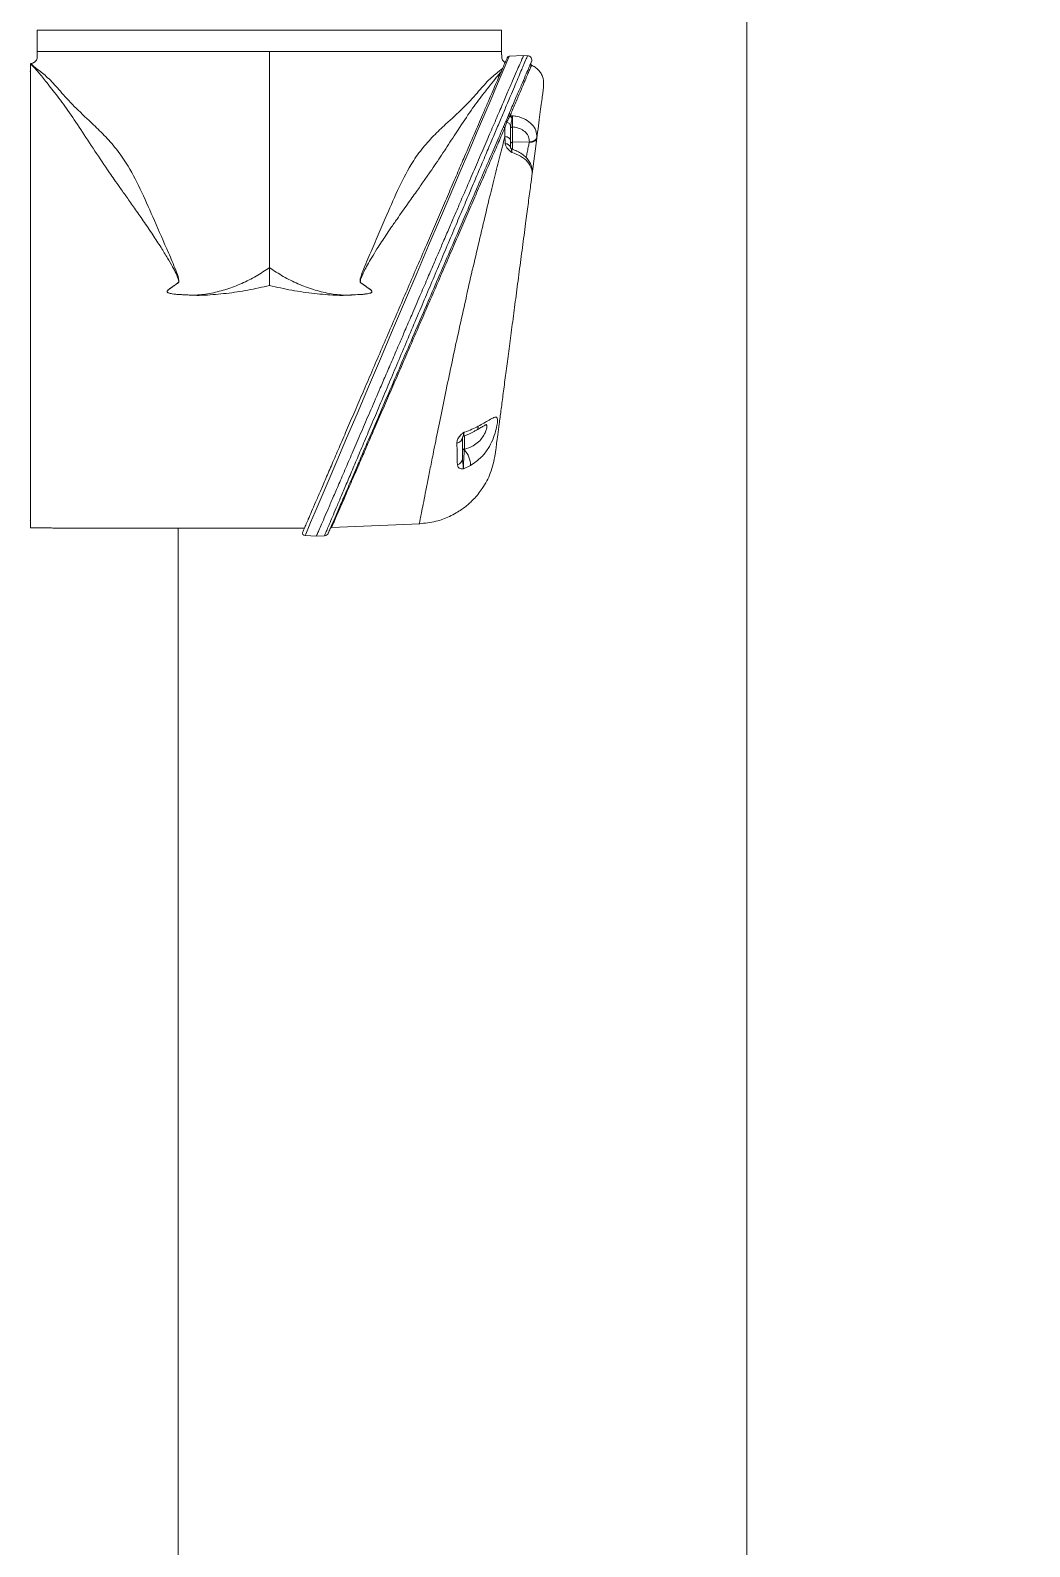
# Model space of a CAD drawing. Header units: millimetres. Extents: x 100 to 8300, y 98 to 5840.
# Drawn here: x 2267.3 to 2516.9, y 1934.5 to 2313.2 of the extents above; entities that cross this region are included whole.
import ezdxf

# ---------------------------------------------------------------- set-up
doc = ezdxf.new("R2010")
doc.units = ezdxf.units.MM
doc.header["$LTSCALE"] = 20

msp = doc.modelspace()

# ---------------------------------------------------------------- linework, layer by layer
at = {"color": 7, "linetype": 'Continuous', "lineweight": 15}
for p, q in [((2446.258, 2908.522), (2446.258, 1696.757)), ((2269.068, 2313.15), (2269.068, 2307.787)), ((2269.068, 2313.15), (2384.983, 2313.15)), ((2384.983, 2313.15), (2384.983, 2310.15)), ((2327.068, 2307.85), (2269.068, 2307.85)), ((2327.068, 2307.85), (2385.028, 2307.85)), ((2327.068, 2307.849), (2327.068, 2281.177)), ((2390.509, 2306.85), (2386.97, 2306.696)), ((2391.516, 2306.806), (2390.509, 2306.85)), ((2267.368, 2188.936), (2267.368, 2304.783)), ((2387.092, 2291.66), (2387.19, 2291.7)), ((2387.189, 2291.701), (2387.313, 2292.168)), ((2387.288, 2289.186), (2387.288, 2285.591)), ((2387.762, 2289.026), (2387.762, 2285.197)), ((2387.288, 2285.59), (2387.288, 2283.87)), ((2387.762, 2285.197), (2391.969, 2285.338)), ((2391.949, 2285.202), (2391.969, 2285.338)), ((2393.827, 2286.153), (2392.665, 2277.329)), ((2375.288, 2211.507), (2375.288, 2206.261)), ((2375.762, 2208.505), (2375.742, 2208.334)), ((2377.281, 2204.519), (2375.533, 2203.663)), ((2267.368, 2188.936), (2270.368, 2188.936)), ((2273.478, 2188.85), (2335.796, 2188.85)), ((2304.258, 1720.954), (2304.258, 2188.85)), ((2342.554, 2188.977), (2364.621, 2189.941)), ((2342.644, 2189.156), (2342.651, 2189.174)), ((2335.947, 2186.974), (2338.785, 2186.85)), ((2338.785, 2186.85), (2340.808, 2186.939))]:
    msp.add_line(p, q, dxfattribs=at)
at = {"color": 8, "linetype": 'Continuous', "lineweight": 15}
for p, q in [((2392.437, 2304.277), (2392.463, 2304.338)), ((2387.762, 2285.197), (2387.762, 2283.427)), ((2375.762, 2211.941), (2375.762, 2208.505))]:
    msp.add_line(p, q, dxfattribs=at)
at = {"color": 8, "linetype": 'Continuous', "lineweight": 15, "flags": 128}
for points in [[(2386.932, 2306.558), (2386.961, 2306.626), (2386.634, 2305.858), (2385.959, 2304.276), (2384.956, 2301.925), (2383.806, 2299.229), (2382.429, 2295.999), (2380.851, 2292.3), (2378.977, 2287.906), (2376.919, 2283.079), (2374.713, 2277.907), (2372.189, 2271.988), (2369.541, 2265.779), (2366.815, 2259.386), (2363.833, 2252.392), (2360.814, 2245.311), (2357.811, 2238.268), (2354.753, 2231.093), (2351.771, 2224.099), (2348.927, 2217.427), (2346.309, 2211.287), (2343.888, 2205.606), (2341.722, 2200.523), (2339.969, 2196.413), (2338.493, 2192.949), (2337.333, 2190.227), (2336.996, 2189.437), (2336.457, 2188.172), (2336.108, 2187.353), (2335.947, 2186.974), (2335.947, 2186.974), (2335.947, 2186.974)], [(2392.528, 2279.071), (2392.563, 2278.881), (2392.55, 2278.566)]]:
    msp.add_lwpolyline(points, dxfattribs=at)
at = {"color": 7, "linetype": 'Continuous', "lineweight": 15, "flags": 128}
for points in [[(2267.368, 2302.631), (2267.356, 2302.659), (2267.318, 2302.85)], [(2385.854, 2288.805), (2385.779, 2288.829), (2385.708, 2288.865), (2385.646, 2288.911), (2385.595, 2288.964), (2385.559, 2289.022), (2385.538, 2289.082), (2385.534, 2289.14), (2385.548, 2289.194)], [(2387.288, 2288.705), (2387.297, 2288.766), (2387.324, 2288.824), (2387.367, 2288.878), (2387.426, 2288.926), (2387.497, 2288.966), (2387.579, 2288.997), (2387.669, 2289.017), (2387.762, 2289.026)], [(2387.288, 2284.876), (2387.297, 2284.936), (2387.324, 2284.995), (2387.367, 2285.049), (2387.426, 2285.097), (2387.497, 2285.137), (2387.579, 2285.168), (2387.669, 2285.188), (2387.762, 2285.197)], [(2375.762, 2208.505), (2375.669, 2208.514), (2375.579, 2208.533), (2375.497, 2208.563), (2375.426, 2208.603), (2375.367, 2208.65), (2375.324, 2208.703), (2375.297, 2208.76), (2375.288, 2208.819)], [(2375.742, 2208.334), (2375.651, 2208.344), (2375.565, 2208.365), (2375.487, 2208.394), (2375.419, 2208.431), (2375.363, 2208.475), (2375.322, 2208.525), (2375.297, 2208.579), (2375.288, 2208.634)], [(2267.318, 2190.85), (2267.356, 2191.042), (2267.368, 2191.07)]]:
    msp.add_lwpolyline(points, dxfattribs=at)
at = {"color": 7, "linetype": 'Continuous', "lineweight": 15}
for centre, radius, start, end in [((2387.02, 2306.047), 0.65, 99.6305, 156.68234), ((2391.468, 2305.707), 1.1, 336.68184, 87.48843), ((2392.596, 2304.662), 0.35, 156.73039, 247.63415), ((2392.632, 2304.746), 0.35, 156.68471, 247.48331), ((2387.119, 2291.999), 0.34, 168.54891, 265.38353), ((2386.455, 2290.514), 0.313, 163.9378, 249.55786), ((2386.12, 2289.068), 1.175, 5.80321, 78.91533), ((2386.073, 2283.571), 1.252, 13.80571, 95.30832), ((2387.788, 2283.957), 0.5, 210.47834, 252.87707), ((2392.227, 2287.06), 1.741, 261.4576, 339.14206), ((2373.624, 2211.724), 1.678, 278.31461, 352.57136), ((2375.788, 2211.394), 0.5, 109.58758, 151.63453), ((2371.838, 2204.542), 5.443, 359.76347, 44.16707), ((2373.503, 2206.379), 1.789, 286.07252, 356.22687), ((2342.582, 2188.628), 0.35, 92.27276, 156.68006), ((2335.975, 2187.624), 0.65, 156.68227, 267.55124), ((2340.748, 2188.037), 1.1, 272.67383, 336.68248)]:
    msp.add_arc(centre, radius, start, end, dxfattribs=at)
at = {"color": 8, "linetype": 'Continuous', "lineweight": 15}
msp.add_arc((2378.176, 2214.17), 1.049, 305.25081, 6.81785, dxfattribs=at)
at = {"color": 7, "linetype": 'Continuous', "lineweight": 15}
for centre, start_param, end_param in [((2425.671, 1634.15), 3.158069, 6.266709), ((2324.846, 1634.15), 0.1271827, 3.1251163)]:
    msp.add_ellipse(centre, major_axis=(0, 1274.545), ratio=0.9804189, start_param=start_param, end_param=end_param, dxfattribs=at)
for points, knots in [([(2384.983, 2310.15), (2384.983, 2310.057), (2384.984, 2309.612), (2384.995, 2308.826), (2385.016, 2308.177), (2385.027, 2307.891), (2385.028, 2307.85)], [0, 0, 0, 0, 0.1085932, 0.5197811, 0.9311395, 1, 1, 1, 1]), ([(2269.068, 2307.85), (2269.078, 2307.474), (2269.092, 2306.923), (2269.046, 2306.203), (2268.864, 2305.731), (2268.573, 2305.351), (2268.207, 2305.07), (2267.786, 2304.891), (2267.489, 2304.864), (2267.34, 2304.851)], [0, 0, 0, 0, 0.2846486, 0.4176164, 0.5417275, 0.6603111, 0.775137, 0.8876519, 1, 1, 1, 1]), ([(2335.378, 2187.881), (2335.378, 2187.881), (2335.378, 2187.881), (2335.434, 2188.009), (2335.681, 2188.583), (2336.094, 2189.541), (2336.498, 2190.477), (2336.982, 2191.602), (2337.56, 2192.942), (2338.57, 2195.285), (2339.764, 2198.056), (2341.143, 2201.254), (2342.7, 2204.868), (2344.434, 2208.89), (2346.321, 2213.267), (2348.33, 2217.929), (2350.432, 2222.805), (2352.619, 2227.879), (2354.895, 2233.159), (2357.186, 2238.475), (2359.461, 2243.752), (2361.712, 2248.974), (2363.983, 2254.243), (2366.18, 2259.341), (2368.28, 2264.213), (2370.282, 2268.857), (2372.248, 2273.418), (2374.095, 2277.704), (2376.096, 2282.345), (2378.187, 2287.198), (2380.055, 2291.53), (2381.495, 2294.871), (2382.584, 2297.398), (2383.561, 2299.665), (2384.44, 2301.705), (2385.193, 2303.45), (2385.798, 2304.855), (2386.199, 2305.784), (2386.431, 2306.323), (2386.381, 2306.208), (2386.364, 2306.168)], [0, 0, 0, 0, 0.0001289, 0.0243924, 0.0490296, 0.0736672, 0.0986872, 0.1012041, 0.1282366, 0.1557476, 0.1834974, 0.211732, 0.2408478, 0.2702117, 0.3003343, 0.3307074, 0.3605388, 0.3905948, 0.4213435, 0.4523248, 0.4812396, 0.5103423, 0.5400354, 0.5699332, 0.5969477, 0.6241204, 0.6517995, 0.6796583, 0.7047545, 0.7429914, 0.781223, 0.8048596, 0.8287865, 0.8527125, 0.8769482, 0.9036333, 0.9303174, 0.9574837, 0.9851604, 1, 1, 1, 1]), ([(2338.785, 2186.85), (2338.809, 2186.905), (2338.857, 2187.015), (2339.242, 2187.905), (2339.855, 2189.33), (2340.705, 2191.306), (2341.779, 2193.792), (2343.066, 2196.775), (2344.589, 2200.312), (2346.306, 2204.299), (2348.209, 2208.713), (2350.228, 2213.399), (2352.421, 2218.485), (2354.423, 2223.13), (2356.255, 2227.378), (2357.873, 2231.132), (2359.437, 2234.765), (2361.024, 2238.441), (2362.707, 2242.345), (2364.557, 2246.64), (2366.349, 2250.801), (2367.861, 2254.311), (2369.206, 2257.426), (2370.536, 2260.513), (2371.909, 2263.698), (2373.268, 2266.852), (2374.942, 2270.733), (2376.873, 2275.216), (2379.066, 2280.302), (2381.085, 2284.987), (2382.989, 2289.401), (2384.705, 2293.388), (2386.229, 2296.925), (2387.516, 2299.909), (2388.59, 2302.395), (2389.44, 2304.371), (2390.053, 2305.796), (2390.438, 2306.685), (2390.486, 2306.795), (2390.509, 2306.85)], [0, 0, 0, 0, 0.02961877, 0.05948391, 0.08964818, 0.12016054, 0.14956702, 0.17985357, 0.21105526, 0.24320416, 0.27396836, 0.30624258, 0.33714633, 0.37021966, 0.39017294, 0.41173892, 0.43491853, 0.45178499, 0.47347967, 0.49999714, 0.52302238, 0.54250554, 0.55844084, 0.57521071, 0.59458541, 0.61277509, 0.62978033, 0.66285297, 0.69375742, 0.72603095, 0.75679584, 0.78894424, 0.82014577, 0.85043248, 0.87983946, 0.91035171, 0.94051594, 0.97038112, 1, 1, 1, 1]), ([(2385.056, 2307.022), (2385.055, 2307.039), (2385.052, 2307.076), (2385.041, 2307.448), (2385.031, 2307.764), (2385.028, 2307.85)], [0, 0, 0, 0, 0.383603, 0.8316071, 1, 1, 1, 1]), ([(2385.909, 2305.111), (2385.795, 2305.189), (2385.551, 2305.357), (2385.273, 2305.733), (2385.092, 2306.202), (2385.058, 2306.646), (2385.062, 2306.922), (2385.064, 2307.022)], [0, 0, 0, 0, 0.1869675, 0.4004251, 0.6238317, 0.863181, 1, 1, 1, 1]), ([(2267.368, 2304.85), (2267.451, 2304.793), (2267.618, 2304.679), (2268.361, 2303.965), (2269.977, 2302.773), (2272.313, 2300.872), (2275.111, 2297.553), (2278.668, 2293.701), (2282.59, 2290.093), (2286.189, 2286.601), (2289.15, 2283.189), (2292.266, 2278.63), (2295.251, 2272.741), (2298.417, 2265.424), (2300.965, 2259.605), (2302.766, 2255.462), (2303.67, 2253.302), (2304.26, 2251.65), (2304.489, 2250.608), (2304.425, 2250.315), (2304.359, 2250.2), (2304.016, 2249.951), (2303.204, 2249.302), (2302.229, 2248.727), (2301.595, 2248.163), (2301.506, 2247.992), (2301.493, 2247.913), (2301.498, 2247.854), (2301.519, 2247.797), (2301.561, 2247.729), (2301.64, 2247.66), (2302.012, 2247.474), (2303.05, 2247.303), (2305.342, 2247.139), (2308.652, 2246.902), (2312.597, 2247.468), (2316.452, 2248.467), (2320.184, 2249.9), (2323.762, 2251.683), (2325.97, 2253.164), (2327.069, 2253.902)], [0, 0, 0, 0, 0.0395099, 0.0788616, 0.1183225, 0.1807577, 0.2429215, 0.305702, 0.3687303, 0.4107704, 0.4527912, 0.4949397, 0.5589334, 0.6229666, 0.6939012, 0.7123939, 0.7308782, 0.7493804, 0.7543994, 0.7554063, 0.7564252, 0.7574346, 0.7653204, 0.7810619, 0.7841126, 0.785072, 0.7855276, 0.7859864, 0.7864648, 0.7869331, 0.7878801, 0.7888813, 0.796719, 0.8122881, 0.8434321, 0.8745852, 0.9058647, 0.9372969, 0.968792, 1, 1, 1, 1]), ([(2327.068, 2249.435), (2325.268, 2249.023), (2321.703, 2248.208), (2316.315, 2247.42), (2312.336, 2247.072), (2309.779, 2246.975), (2308.646, 2246.972), (2307.56, 2247.005), (2306.47, 2247.09), (2305.336, 2247.128), (2304.217, 2247.197), (2303.218, 2247.285), (2302.439, 2247.4), (2301.935, 2247.529), (2301.665, 2247.663), (2301.558, 2247.752), (2301.511, 2247.828), (2301.494, 2247.885), (2301.493, 2247.945), (2301.517, 2248.033), (2301.762, 2248.39), (2302.225, 2248.68), (2302.72, 2249.032), (2303.206, 2249.357), (2303.718, 2249.731), (2304.149, 2250.063), (2304.319, 2250.21), (2304.36, 2250.258), (2304.383, 2250.316), (2304.401, 2250.412), (2304.391, 2250.606), (2304.325, 2250.902), (2304.189, 2251.32), (2303.987, 2251.828), (2303.565, 2252.772), (2302.779, 2254.273), (2301.517, 2256.452), (2299.868, 2259.115), (2297.835, 2262.242), (2295.604, 2265.51), (2293.41, 2268.645), (2291.476, 2271.396), (2289.791, 2273.778), (2288.356, 2275.808), (2286.2, 2278.897), (2283.339, 2283.181), (2279.902, 2288.433), (2276.717, 2293.213), (2274.202, 2296.609), (2272.355, 2298.938), (2271.133, 2300.482), (2270.06, 2301.805), (2268.934, 2303.153), (2267.88, 2304.301), (2267.533, 2304.628), (2267.368, 2304.783)], [0, 0, 0, 0, 0.0449112, 0.0889672, 0.1323496, 0.1420257, 0.1512097, 0.1599123, 0.1684415, 0.177803, 0.1875165, 0.1957342, 0.2021742, 0.2066919, 0.2082812, 0.2094902, 0.2099921, 0.2104578, 0.2109212, 0.2114164, 0.2126503, 0.2213027, 0.2243701, 0.227483, 0.2355065, 0.239803, 0.2407224, 0.2409718, 0.2413265, 0.2422304, 0.2433318, 0.2460361, 0.2495967, 0.2540401, 0.2593798, 0.2748424, 0.2954147, 0.321123, 0.3519799, 0.3879927, 0.4203754, 0.4493317, 0.474863, 0.4969714, 0.5156603, 0.5770568, 0.6419437, 0.7065206, 0.7708554, 0.8031626, 0.8351011, 0.8667166, 0.8980562, 0.9514612, 1, 1, 1, 1]), ([(2392.478, 2305.272), (2392.478, 2305.271), (2392.475, 2305.265), (2392.356, 2304.989), (2391.919, 2303.975), (2391.221, 2302.356), (2390.264, 2300.135), (2389.071, 2297.369), (2387.643, 2294.056), (2385.982, 2290.202), (2384.107, 2285.852), (2382.016, 2280.999), (2379.715, 2275.662), (2377.227, 2269.891), (2374.568, 2263.722), (2371.758, 2257.201), (2368.825, 2250.398), (2365.827, 2243.441), (2362.796, 2236.411), (2359.774, 2229.399), (2356.851, 2222.617), (2354.07, 2216.166), (2351.469, 2210.131), (2349.13, 2204.704), (2347.089, 2199.97), (2345.356, 2195.949), (2343.96, 2192.711), (2342.915, 2190.287), (2342.204, 2188.637), (2341.816, 2187.736), (2341.777, 2187.646), (2341.76, 2187.607)], [0, 0, 0, 0, 0.00289296, 0.03464388, 0.06649875, 0.09825545, 0.12999258, 0.16182777, 0.19357689, 0.22676687, 0.26005312, 0.29325409, 0.32898697, 0.36482097, 0.4005609, 0.43908429, 0.47771983, 0.51624368, 0.55659065, 0.59706355, 0.63740045, 0.67748943, 0.71771456, 0.75778351, 0.79545055, 0.83325345, 0.87090227, 0.90533526, 0.93989241, 0.97432001, 1, 1, 1, 1]), ([(2392.463, 2304.339), (2392.414, 2304.223), (2392.316, 2303.991), (2391.983, 2303.199), (2391.518, 2302.094), (2390.906, 2300.644), (2390.143, 2298.838), (2389.445, 2297.19), (2388.617, 2295.237), (2387.982, 2293.743), (2387.414, 2292.407), (2387.314, 2292.172), (2387.314, 2292.172)], [0, 0, 0, 0, 0.1285253, 0.2579477, 0.3845537, 0.5120334, 0.6423105, 0.7735638, 0.8122971, 0.9674195, 0.9999983, 1, 1, 1, 1]), ([(2395.538, 2299.152), (2395.551, 2299.817), (2395.572, 2300.843), (2395.045, 2302.133), (2394.445, 2303.051), (2393.643, 2303.777), (2392.985, 2304.275), (2392.563, 2304.367), (2392.488, 2304.384)], [0, 0, 0, 0, 0.301821, 0.4657057, 0.6335098, 0.8013138, 0.9651985, 1, 1, 1, 1]), ([(2395.538, 2299.151), (2395.538, 2299.152), (2395.551, 2299.25), (2395.506, 2298.909), (2395.398, 2298.086), (2395.208, 2296.641), (2394.951, 2294.691), (2394.628, 2292.237), (2394.256, 2289.411), (2393.967, 2287.217), (2393.827, 2286.153)], [0, 0, 0, 0, 0.0003671, 0.1454914, 0.2915882, 0.4356267, 0.5796498, 0.7221629, 0.8653365, 1, 1, 1, 1]), ([(2387.092, 2291.66), (2387.002, 2291.514), (2386.711, 2291.043), (2386.495, 2290.556), (2386.345, 2290.221)], [0, 0, 0, 0, 0.3098432, 1, 1, 1, 1]), ([(2387.31, 2292.162), (2387.249, 2292.022), (2387.177, 2291.855), (2387.104, 2291.686), (2387.092, 2291.66)], [0, 0, 0, 0, 0.8421717, 1, 1, 1, 1]), ([(2387.189, 2291.702), (2387.189, 2291.702), (2387.254, 2291.722), (2387.416, 2291.767), (2387.595, 2291.809), (2387.71, 2291.832), (2387.728, 2291.836), (2387.731, 2291.837)], [0, 0, 0, 0, 0.0000995, 0.3664334, 0.9017236, 0.9843963, 1, 1, 1, 1]), ([(2387.623, 2291.098), (2387.623, 2291.096), (2387.567, 2290.7), (2387.47, 2290.114), (2387.308, 2289.476), (2387.294, 2289.264), (2387.288, 2289.186)], [0, 0, 0, 0, 0.002328, 0.6699698, 0.8783364, 1, 1, 1, 1]), ([(2387.731, 2291.837), (2387.731, 2291.835), (2387.719, 2291.767), (2387.697, 2291.624), (2387.661, 2291.379), (2387.636, 2291.194), (2387.622, 2291.098)], [0, 0, 0, 0, 0.00966768, 0.33541056, 0.6546102, 1, 1, 1, 1]), ([(2387.731, 2291.837), (2387.73, 2291.739), (2387.727, 2291.487), (2387.727, 2290.95), (2387.731, 2290.276), (2387.741, 2289.59), (2387.755, 2289.214), (2387.762, 2289.026)], [0, 0, 0, 0, 0.135237, 0.3492441, 0.5645989, 0.7820622, 1, 1, 1, 1]), ([(2387.731, 2291.837), (2388.124, 2291.784), (2389.273, 2291.631), (2391.035, 2290.958), (2392.666, 2289.724), (2393.73, 2288.156), (2393.813, 2287.013), (2393.854, 2286.44)], [0, 0, 0, 0, 0.1160799, 0.3399074, 0.5603376, 0.7798048, 1, 1, 1, 1]), ([(2386.345, 2290.221), (2386.297, 2290.081), (2386.143, 2289.633), (2385.972, 2289.142), (2385.854, 2288.805)], [0, 0, 0, 0, 0.3124343, 1, 1, 1, 1]), ([(2385.854, 2286.605), (2385.854, 2287.332), (2385.854, 2288.076), (2385.854, 2288.789), (2385.854, 2288.805)], [0, 0, 0, 0, 0.9783782, 1, 1, 1, 1]), ([(2391.969, 2285.338), (2391.94, 2285.748), (2391.883, 2286.567), (2391.127, 2287.662), (2389.964, 2288.502), (2388.755, 2288.915), (2387.99, 2289.001), (2387.762, 2289.026)], [0, 0, 0, 0, 0.223561, 0.447065, 0.6725076, 0.902383, 1, 1, 1, 1]), ([(2385.957, 2284.817), (2385.923, 2285.421), (2385.889, 2286.024), (2385.854, 2286.605), (2385.854, 2286.605)], [0, 0, 0, 0, 0.9999746, 1, 1, 1, 1]), ([(2387.606, 2282.67), (2387.604, 2282.671), (2387.526, 2282.725), (2387.19, 2282.963), (2386.649, 2283.429), (2386.107, 2284.108), (2386.006, 2284.585), (2385.957, 2284.817)], [0, 0, 0, 0, 0.0030638, 0.0928156, 0.4034456, 0.7097388, 1, 1, 1, 1]), ([(2387.288, 2283.87), (2387.296, 2283.837), (2387.308, 2283.789), (2387.344, 2283.722), (2387.356, 2283.701)], [0, 0, 0, 0, 0.6779219, 1, 1, 1, 1]), ([(2392.499, 2279.064), (2392.478, 2279.173), (2392.388, 2279.647), (2391.951, 2280.437), (2391.205, 2281.42), (2390.163, 2282.292), (2388.97, 2283.004), (2388.063, 2283.319), (2387.64, 2283.466)], [0, 0, 0, 0, 0.0511074, 0.2233403, 0.4148536, 0.6124387, 0.819018, 1, 1, 1, 1]), ([(2393.854, 2286.44), (2393.847, 2286.345), (2393.84, 2286.25), (2393.827, 2286.153), (2393.827, 2286.153)], [0, 0, 0, 0, 0.9998409, 1, 1, 1, 1]), ([(2327.068, 2281.177), (2327.068, 2278.636), (2327.068, 2269.544), (2327.068, 2260.453), (2327.068, 2253.902)], [0, 0, 0, 0, 0.2794764, 1, 1, 1, 1]), ([(2392.55, 2278.566), (2392.27, 2279.17), (2391.732, 2280.332), (2389.893, 2281.78), (2388.347, 2282.382), (2387.606, 2282.67)], [0, 0, 0, 0, 0.360104, 0.693501, 1, 1, 1, 1]), ([(2392.681, 2277.449), (2392.551, 2276.464), (2392.242, 2274.118), (2391.723, 2270.169), (2391.073, 2265.237), (2390.346, 2259.714), (2389.548, 2253.649), (2388.758, 2247.653), (2387.989, 2241.812), (2387.26, 2236.275), (2386.575, 2231.071), (2385.944, 2226.278), (2385.373, 2221.938), (2384.867, 2218.094), (2384.434, 2214.804), (2384.074, 2212.076), (2383.794, 2209.949), (2383.594, 2208.425), (2383.469, 2207.476), (2383.454, 2207.363), (2383.446, 2207.305)], [0, 0, 0, 0, 0.0352595, 0.084057, 0.1334645, 0.1960832, 0.2583655, 0.3213682, 0.3815895, 0.4417999, 0.5007941, 0.5582695, 0.6158566, 0.6724068, 0.7278594, 0.782769, 0.8379459, 0.8919613, 0.945727, 1, 1, 1, 1]), ([(2392.68, 2277.452), (2392.696, 2277.783), (2392.721, 2278.332), (2392.572, 2278.866), (2392.513, 2279.077)], [0, 0, 0, 0, 0.6035791, 1, 1, 1, 1]), ([(2392.68, 2277.445), (2392.68, 2277.445), (2392.72, 2277.749), (2392.635, 2278.158), (2392.55, 2278.566)], [0, 0, 0, 0, 0.0000286, 1, 1, 1, 1]), ([(2327.068, 2253.902), (2327.068, 2253.153), (2327.068, 2251.664), (2327.068, 2250.175), (2327.069, 2249.435)], [0, 0, 0, 0, 0.5026567, 1, 1, 1, 1]), ([(2379.218, 2214.295), (2379.705, 2214.567), (2380.692, 2215.12), (2382.042, 2215.923), (2383.165, 2216.54), (2383.845, 2216.657), (2384.08, 2216.107), (2383.985, 2214.892), (2383.59, 2213.06), (2382.849, 2210.851), (2381.675, 2208.577), (2379.884, 2206.25), (2378.234, 2205.153), (2377.281, 2204.519)], [0, 0, 0, 0, 0.0738518, 0.1498847, 0.2426678, 0.3312871, 0.4091953, 0.4865356, 0.5688282, 0.6578171, 0.7532102, 0.857373, 1, 1, 1, 1]), ([(2373.867, 2210.063), (2373.899, 2210.353), (2373.964, 2210.937), (2374.47, 2211.721), (2374.953, 2212.234), (2375.245, 2212.492), (2375.425, 2212.637), (2375.521, 2212.711), (2375.571, 2212.748), (2375.574, 2212.75)], [0, 0, 0, 0, 0.3148908, 0.6327545, 0.8097229, 0.9025229, 0.9496776, 0.9970875, 1, 1, 1, 1]), ([(2375.344, 2211.634), (2375.336, 2211.615), (2375.303, 2211.538), (2375.295, 2211.52), (2375.288, 2211.507)], [0, 0, 0, 0, 0.257926, 1, 1, 1, 1]), ([(2375.574, 2212.75), (2375.67, 2212.781), (2376.969, 2213.201), (2378.137, 2213.769), (2379.218, 2214.295)], [0, 0, 0, 0, 0.0736769, 1, 1, 1, 1]), ([(2375.62, 2211.88), (2375.724, 2211.913), (2376.568, 2212.181), (2377.64, 2212.665), (2378.516, 2213.19), (2378.769, 2213.342)], [0, 0, 0, 0, 0.0914306, 0.7383984, 1, 1, 1, 1]), ([(2378.794, 2213.32), (2378.794, 2213.32), (2379.191, 2213.538), (2379.836, 2213.927), (2380.636, 2214.389), (2381.122, 2214.66), (2381.355, 2214.766), (2381.341, 2214.761), (2381.337, 2214.76)], [0, 0, 0, 0, 0.0001169, 0.3212605, 0.5881261, 0.7888309, 0.9471836, 1, 1, 1, 1]), ([(2373.998, 2204.66), (2373.977, 2205.557), (2373.937, 2207.244), (2373.889, 2209.164), (2373.867, 2210.063)], [0, 0, 0, 0, 0.5317029, 1, 1, 1, 1]), ([(2375.742, 2208.334), (2375.704, 2207.879), (2375.639, 2207.105), (2375.572, 2205.808), (2375.536, 2204.747), (2375.527, 2204.032), (2375.531, 2203.753), (2375.533, 2203.663)], [0, 0, 0, 0, 0.3053551, 0.5193444, 0.7307267, 0.9129655, 1, 1, 1, 1]), ([(2364.49, 2189.935), (2365.887, 2190.08), (2368.468, 2190.349), (2371.525, 2191.479), (2373.613, 2192.562), (2374.966, 2193.427), (2376.439, 2194.522), (2378.283, 2196.199), (2380.466, 2198.92), (2382.504, 2202.686), (2383.119, 2205.7), (2383.446, 2207.305)], [0, 0, 0, 0, 0.1506153, 0.2780797, 0.3475626, 0.4035186, 0.4506267, 0.5449122, 0.6707072, 0.8246628, 1, 1, 1, 1]), ([(2375.533, 2203.663), (2375.53, 2203.663), (2375.49, 2203.657), (2375.414, 2203.649), (2375.272, 2203.639), (2375.038, 2203.64), (2374.606, 2203.713), (2374.125, 2204.007), (2374.04, 2204.444), (2373.998, 2204.66)], [0, 0, 0, 0, 0.0030839, 0.0454391, 0.0875963, 0.1708505, 0.3306395, 0.669957, 1, 1, 1, 1]), ([(2375.288, 2206.261), (2375.296, 2206.036), (2375.313, 2205.503), (2375.397, 2204.81), (2375.458, 2204.276), (2375.492, 2203.983), (2375.514, 2203.801), (2375.526, 2203.71), (2375.533, 2203.665), (2375.533, 2203.663)], [0, 0, 0, 0, 0.2206125, 0.5218655, 0.7178933, 0.8447045, 0.9167533, 0.9964268, 1, 1, 1, 1]), ([(2346.969, 2199.132), (2346.913, 2199.004), (2346.437, 2197.907), (2345.68, 2196.161), (2344.7, 2193.9), (2343.895, 2192.042), (2343.281, 2190.627), (2342.877, 2189.693), (2342.67, 2189.218), (2342.643, 2189.154), (2342.64, 2189.148)], [0, 0, 0, 0, 0.0215106, 0.1837006, 0.3471626, 0.5148479, 0.6840704, 0.8337394, 0.9848256, 1, 1, 1, 1]), ([(2273.478, 2188.852), (2273.489, 2188.852), (2273.532, 2188.85), (2273.241, 2188.865), (2272.633, 2188.893), (2271.747, 2188.922), (2270.945, 2188.935), (2270.48, 2188.936), (2270.368, 2188.936)], [0, 0, 0, 0, 0.07365736, 0.28797357, 0.50240613, 0.71711451, 0.93182839, 1, 1, 1, 1])]:
    msp.add_open_spline(points, degree=3, knots=knots, dxfattribs=at)
at = {"color": 8, "linetype": 'Continuous', "lineweight": 15}
for points, knots in [([(2340.798, 2186.944), (2340.815, 2186.983), (2340.847, 2187.06), (2341.126, 2187.719), (2341.566, 2188.758), (2342.188, 2190.227), (2342.999, 2192.143), (2344.006, 2194.52), (2345.209, 2197.363), (2346.592, 2200.628), (2348.152, 2204.312), (2349.871, 2208.375), (2351.747, 2212.806), (2353.761, 2217.563), (2355.869, 2222.544), (2358.041, 2227.677), (2360.269, 2232.94), (2362.566, 2238.368), (2364.851, 2243.768), (2367.094, 2249.068), (2369.288, 2254.255), (2371.487, 2259.451), (2373.596, 2264.436), (2375.598, 2269.17), (2377.486, 2273.633), (2379.326, 2277.983), (2381.041, 2282.036), (2382.624, 2285.78), (2384.073, 2289.206), (2385.433, 2292.423), (2386.661, 2295.325), (2387.752, 2297.905), (2388.706, 2300.161), (2389.54, 2302.133), (2390.198, 2303.689), (2390.844, 2305.219), (2391.392, 2306.513), (2391.474, 2306.708), (2391.516, 2306.806)], [0, 0, 0, 0, 0.0256364, 0.0510968, 0.0767644, 0.1027496, 0.1291699, 0.1568478, 0.1847671, 0.2134263, 0.2423314, 0.2717903, 0.3014952, 0.3319482, 0.3626482, 0.392349, 0.4222675, 0.452854, 0.4836648, 0.5120831, 0.5406831, 0.5698504, 0.5992129, 0.6256184, 0.6523425, 0.6792306, 0.7064557, 0.7310844, 0.7558542, 0.780852, 0.8061648, 0.8297236, 0.8534247, 0.8774319, 0.9016041, 0.9213685, 0.9603059, 1, 1, 1, 1]), ([(2327.068, 2253.902), (2328.202, 2253.143), (2330.473, 2251.622), (2334.157, 2249.806), (2337.994, 2248.368), (2341.951, 2247.376), (2345.999, 2246.898), (2349.38, 2247.173), (2351.547, 2247.343), (2352.426, 2247.593), (2352.597, 2247.762), (2352.631, 2247.84), (2352.643, 2247.903), (2352.633, 2247.966), (2352.604, 2248.046), (2352.386, 2248.39), (2351.426, 2248.945), (2350.58, 2249.685), (2349.801, 2250.136), (2349.689, 2250.372), (2349.682, 2250.57), (2349.729, 2251.069), (2350.329, 2253.182), (2351.917, 2256.69), (2353.967, 2261.491), (2356.355, 2267.011), (2358.989, 2273.21), (2361.94, 2279.032), (2365.029, 2283.538), (2368.008, 2286.845), (2371.608, 2290.203), (2375.502, 2293.731), (2379.043, 2297.566), (2381.805, 2300.867), (2384.06, 2302.675), (2384.981, 2303.387), (2385.258, 2303.602)], [0, 0, 0, 0, 0.0353994, 0.0709119, 0.1063439, 0.1415946, 0.1766304, 0.2116545, 0.2291283, 0.2335396, 0.2346479, 0.2351981, 0.235741, 0.2362896, 0.2368385, 0.2379272, 0.2467793, 0.2644475, 0.2683464, 0.2689142, 0.271154, 0.2733452, 0.2820061, 0.3279132, 0.3739053, 0.4199056, 0.4893312, 0.5591205, 0.6052751, 0.6507995, 0.6961543, 0.7644042, 0.8330466, 0.9016868, 0.9704213, 1, 1, 1, 1]), ([(2384.908, 2302.791), (2384.525, 2302.335), (2383.734, 2301.396), (2382.205, 2299.474), (2380.103, 2296.831), (2377.416, 2293.215), (2374.886, 2289.396), (2372.842, 2286.27), (2371.459, 2284.153), (2370.066, 2282.035), (2368.662, 2279.931), (2367.21, 2277.795), (2365.584, 2275.475), (2363.681, 2272.788), (2361.427, 2269.598), (2359.282, 2266.548), (2357.467, 2263.929), (2356.187, 2262.039), (2355.024, 2260.289), (2353.849, 2258.459), (2352.658, 2256.527), (2351.582, 2254.676), (2350.842, 2253.297), (2350.375, 2252.335), (2350.11, 2251.738), (2349.897, 2251.174), (2349.769, 2250.739), (2349.739, 2250.434), (2349.755, 2250.32), (2349.772, 2250.261), (2349.85, 2250.169), (2350.009, 2250.049), (2350.26, 2249.851), (2350.626, 2249.581), (2351.093, 2249.242), (2351.638, 2248.852), (2352.111, 2248.531), (2352.433, 2248.293), (2352.572, 2248.134), (2352.633, 2248.031), (2352.659, 2247.931), (2352.645, 2247.835), (2352.592, 2247.748), (2352.498, 2247.663), (2352.348, 2247.584), (2351.451, 2247.274), (2349.765, 2247.188), (2347.544, 2247.085), (2345.497, 2246.926), (2342.447, 2247.039), (2338.145, 2247.389), (2332.622, 2248.181), (2328.912, 2249.019), (2327.069, 2249.435)], [0, 0, 0, 0, 0.04466674, 0.09203598, 0.14020305, 0.21059791, 0.28361154, 0.31286982, 0.34127806, 0.36884577, 0.39558334, 0.42150216, 0.44873101, 0.48124102, 0.51903905, 0.5621292, 0.58737921, 0.60860716, 0.62581344, 0.64568617, 0.66865332, 0.68817898, 0.70427906, 0.71137291, 0.71730087, 0.72207472, 0.7277658, 0.72961648, 0.73032028, 0.7309011, 0.73122794, 0.73357104, 0.73628826, 0.73993237, 0.74590891, 0.75196664, 0.75810616, 0.76147161, 0.7627551, 0.76381089, 0.76469831, 0.76551427, 0.76638002, 0.7673992, 0.76892803, 0.77093717, 0.7931129, 0.81400687, 0.83156142, 0.84872559, 0.8967798, 0.94870556, 1, 1, 1, 1]), ([(2392.498, 2304.423), (2392.498, 2304.423), (2392.51, 2304.451), (2392.486, 2304.395), (2392.463, 2304.339)], [0, 0, 0, 0, 0.001214, 1, 1, 1, 1]), ([(2385.854, 2288.805), (2385.339, 2287.617), (2384.304, 2285.232), (2382.589, 2281.278), (2380.761, 2277.061), (2378.846, 2272.645), (2376.873, 2268.098), (2374.85, 2263.433), (2372.761, 2258.615), (2370.605, 2253.644), (2368.405, 2248.57), (2366.163, 2243.399), (2363.905, 2238.192), (2361.665, 2233.026), (2359.468, 2227.961), (2357.32, 2223.007), (2355.222, 2218.168), (2353.251, 2213.622), (2351.426, 2209.413), (2349.752, 2205.553), (2348.242, 2202.069), (2347.376, 2200.073), (2346.969, 2199.132)], [0, 0, 0, 0, 0.0478037, 0.0959667, 0.1452116, 0.1948101, 0.2426197, 0.2907384, 0.3397956, 0.3891637, 0.4396544, 0.4904837, 0.5423764, 0.5946337, 0.6460322, 0.6978027, 0.7507857, 0.8042017, 0.853617, 0.9034152, 0.9544902, 1, 1, 1, 1]), ([(2364.49, 2189.936), (2364.502, 2189.995), (2364.526, 2190.115), (2364.721, 2191.088), (2365.023, 2192.623), (2365.439, 2194.751), (2365.966, 2197.432), (2366.592, 2200.621), (2367.312, 2204.272), (2368.212, 2208.786), (2369.316, 2214.273), (2370.652, 2220.778), (2372.098, 2227.684), (2373.629, 2234.86), (2375.24, 2242.194), (2376.887, 2249.566), (2378.561, 2256.861), (2380.246, 2263.983), (2381.813, 2270.539), (2383.278, 2276.465), (2384.622, 2281.797), (2385.443, 2285), (2385.854, 2286.606)], [0, 0, 0, 0, 0.0441308, 0.0884388, 0.1328999, 0.1770174, 0.22085, 0.2647232, 0.3083266, 0.3514756, 0.4089153, 0.4658701, 0.5223187, 0.5786597, 0.6344519, 0.6901834, 0.7456407, 0.8006962, 0.8560766, 0.9039867, 0.951834, 1, 1, 1, 1]), ([(2387.356, 2283.701), (2387.377, 2283.663), (2387.441, 2283.553), (2387.517, 2283.284), (2387.573, 2282.939), (2387.594, 2282.769), (2387.606, 2282.672), (2387.606, 2282.67)], [0, 0, 0, 0, 0.2291461, 0.6739809, 0.8227314, 0.9952926, 1, 1, 1, 1]), ([(2387.639, 2283.463), (2387.631, 2283.461), (2387.614, 2283.456), (2387.603, 2283.202), (2387.603, 2282.891), (2387.606, 2282.693), (2387.606, 2282.67)], [0, 0, 0, 0, 0.2746201, 0.611445, 0.9541937, 1, 1, 1, 1]), ([(2391.177, 2281.377), (2391.201, 2281.493), (2391.299, 2281.976), (2391.504, 2282.992), (2391.749, 2284.211), (2391.886, 2284.89), (2391.949, 2285.202)], [0, 0, 0, 0, 0.0993308, 0.4131211, 0.7306865, 1, 1, 1, 1]), ([(2375.574, 2212.75), (2375.574, 2212.747), (2375.566, 2212.668), (2375.551, 2212.528), (2375.522, 2212.302), (2375.479, 2212.034), (2375.413, 2211.772), (2375.367, 2211.68), (2375.344, 2211.634)], [0, 0, 0, 0, 0.00458959, 0.12758651, 0.23755563, 0.4280702, 0.71784803, 1, 1, 1, 1]), ([(2375.574, 2212.75), (2375.574, 2212.706), (2375.573, 2212.424), (2375.582, 2212.031), (2375.599, 2211.793), (2375.618, 2211.874), (2375.62, 2211.88)], [0, 0, 0, 0, 0.077102, 0.4917312, 0.964554, 1, 1, 1, 1]), ([(2375.762, 2208.505), (2376.498, 2208.769), (2377.756, 2209.222), (2379.274, 2210.315), (2380.299, 2211.466), (2380.953, 2212.625), (2381.309, 2213.609), (2381.417, 2214.301), (2381.288, 2214.66), (2380.984, 2214.667), (2380.848, 2214.67)], [0, 0, 0, 0, 0.2148888, 0.3677787, 0.498514, 0.6163275, 0.7247026, 0.824809, 0.9219199, 1, 1, 1, 1])]:
    msp.add_open_spline(points, degree=3, knots=knots, dxfattribs=at)
at = {"color": 7, "linetype": 'Continuous', "lineweight": 15}
for points in [[(2387.008, 2292.582), (2387.002, 2292.563), (2386.989, 2292.524), (2386.992, 2292.46), (2387.012, 2292.395), (2387.049, 2292.333), (2387.101, 2292.277), (2387.164, 2292.229), (2387.237, 2292.192), (2387.289, 2292.179), (2387.314, 2292.172)], [(2387.623, 2291.096), (2387.556, 2291.213), (2387.424, 2291.449), (2387.269, 2291.617), (2387.191, 2291.701)], [(2385.854, 2286.606), (2386.044, 2286.586), (2386.424, 2286.545), (2386.896, 2286.309), (2387.225, 2285.979), (2387.267, 2285.72), (2387.288, 2285.591)], [(2391.949, 2285.202), (2392.186, 2285.205), (2392.66, 2285.211), (2393.259, 2285.416), (2393.696, 2285.735), (2393.783, 2286.014), (2393.827, 2286.153)]]:
    msp.add_open_spline(points, degree=3, dxfattribs=at)

doc.saveas('drawing.dxf')
